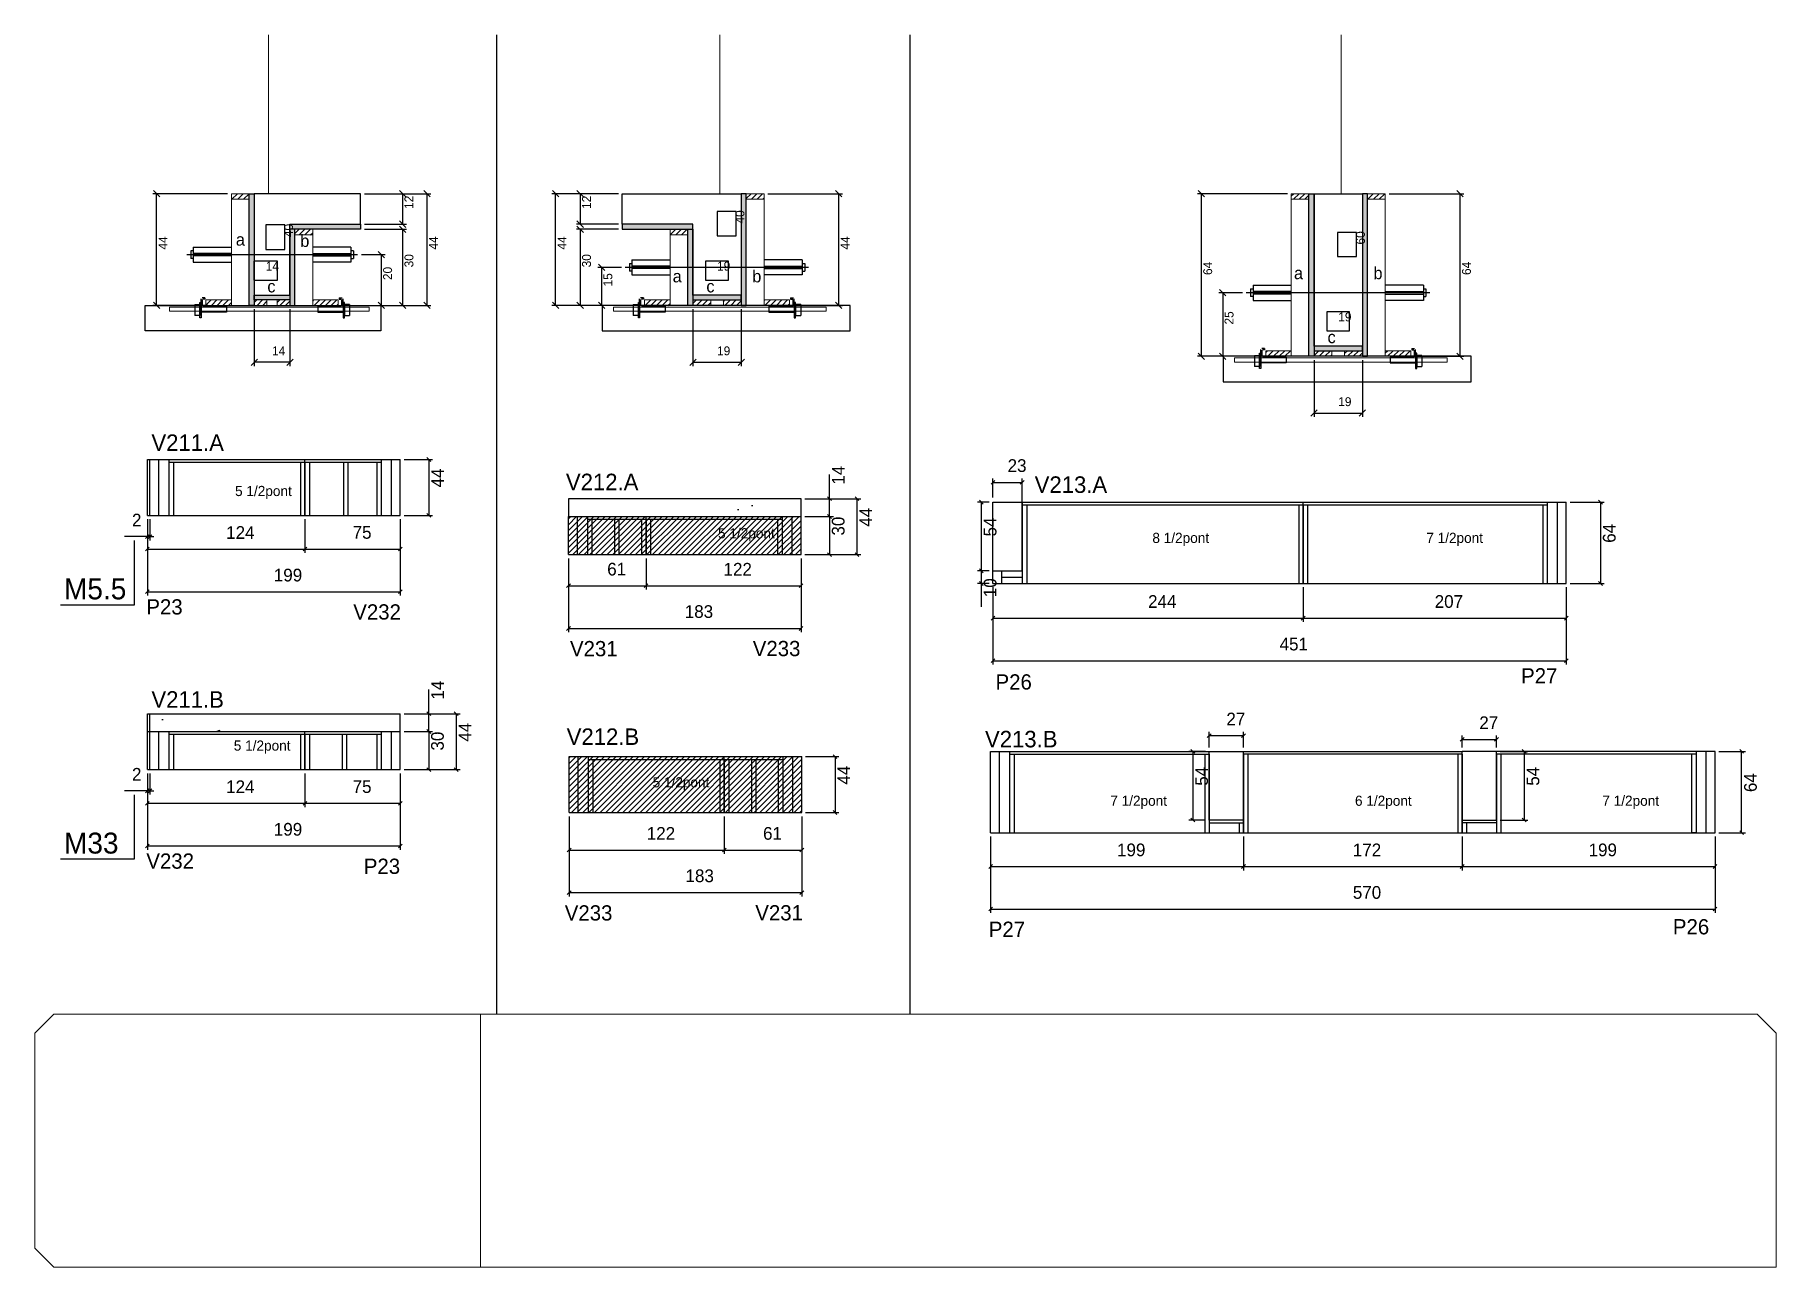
# Model space of a CAD drawing. Header units: metres. Extents: x 2797 to 4167, y 7154 to 8124.
import ezdxf

# ---------------------------------------------------------------- set-up
doc = ezdxf.new("R2010")
doc.units = ezdxf.units.M
for name, color, linetype in [('5', 7, 'Continuous'), ('barrote', 7, 'Continuous'), ('CONCRETO', 7, 'Continuous'), ('COTA', 7, 'Continuous'), ('Cota Seção (2x)', 7, 'Continuous'), ('detalhes', 7, 'Continuous'), ('Hachura', 7, 'Continuous'), ('Madeira', 7, 'Continuous'), ('NOMENCLATURA', 7, 'Continuous'), ('Painéis', 7, 'Continuous'), ('presilha', 7, 'Continuous'), ('REAPROVEITAMENTO', 7, 'Continuous'), ('SARR_2.2x7', 7, 'Continuous'), ('SARR_3.5x7', 7, 'Continuous'), ('SARR_EDITAR', 7, 'Continuous'), ('SARRAFO DE PRESSAO', 7, 'Continuous'), ('SCO-___-LAJ', 7, 'Continuous'), ('TENSOR', 7, 'Continuous'), ('texto', 7, 'Continuous'), ('Texto Seção', 7, 'Continuous')]:
    doc.layers.add(name, color=color, linetype=linetype)

msp = doc.modelspace()

# ---------------------------------------------------------------- hatches: boundary and pattern name
at = {"layer": 'COTA'}
h = msp.add_hatch(dxfattribs=at)
h.set_pattern_fill('AR-CONC')
h.paths.add_polyline_path([(3399.5, 7758.5), (3216.5, 7758.5), (3216.5, 7744.5), (3399.5, 7744.5), (3399.5, 7758.5)])
h = msp.add_hatch(dxfattribs=at)
h.set_pattern_fill('AR-CONC')
h.paths.add_polyline_path([(3573.5, 7701.8), (3573.5, 7755.8), (3550.5, 7755.8), (3550.5, 7701.8), (3573.5, 7701.8), (3573.5, 7701.8)])
h = msp.add_hatch(dxfattribs=at)
h.set_pattern_fill('AR-CONC')
h.paths.add_polyline_path([(3084.2, 7575.3), (3084.2, 7589.3), (2885.2, 7589.3), (2885.2, 7575.3), (3084.2, 7575.3)])
at = {"layer": 'Hachura'}
h = msp.add_hatch(dxfattribs=at)
h.set_pattern_fill('ANSI31')
h.paths.add_polyline_path([(2965.3, 7994.2), (2965.3, 7998.6), (2951.3, 7998.6), (2951.3, 7994.2), (2965.3, 7994.2)])
h = msp.add_hatch(color=7, dxfattribs=at)
h.dxf.hatch_style = 1
h.paths.add_polyline_path([(2965.3, 7998.6), (2969.3, 7998.6), (2969.3, 7910.6), (2965.3, 7910.6), (2965.3, 7998.6)])
h = msp.add_hatch(color=7, dxfattribs=at)
h.dxf.hatch_style = 1
h.paths.add_polyline_path([(3356.4, 7998.6), (3352.4, 7998.6), (3352.4, 7910.6), (3356.4, 7910.6), (3356.4, 7998.6)])
h = msp.add_hatch(dxfattribs=at)
h.set_pattern_fill('ANSI31')
h.paths.add_polyline_path([(3356.4, 7994.2), (3356.4, 7998.6), (3370.4, 7998.6), (3370.4, 7994.2), (3356.4, 7994.2)])
h = msp.add_hatch(dxfattribs=at)
h.set_pattern_fill('ANSI31')
h.paths.add_polyline_path([(3799.1, 7994.2), (3799.1, 7998.6), (3785.1, 7998.6), (3785.1, 7994.2), (3799.1, 7994.2)])
h = msp.add_hatch(color=7, dxfattribs=at)
h.dxf.hatch_style = 1
h.paths.add_polyline_path([(3799.1, 7998.6), (3803.1, 7998.6), (3803.1, 7870.6), (3799.1, 7870.6), (3799.1, 7998.6)])
h = msp.add_hatch(color=7, dxfattribs=at)
h.dxf.hatch_style = 1
h.paths.add_polyline_path([(3845.1, 7998.6), (3841.1, 7998.6), (3841.1, 7870.6), (3845.1, 7870.6), (3845.1, 7998.6)])
h = msp.add_hatch(dxfattribs=at)
h.set_pattern_fill('ANSI31')
h.paths.add_polyline_path([(3845.1, 7994.2), (3845.1, 7998.6), (3859.1, 7998.6), (3859.1, 7994.2), (3845.1, 7994.2)])
h = msp.add_hatch(color=7, dxfattribs=at)
h.dxf.hatch_style = 1
h.paths.add_polyline_path([(3001.3, 7974.6), (2997.3, 7974.6), (2997.3, 7910.6), (3001.3, 7910.6), (3001.3, 7974.6)])
h = msp.add_hatch(color=7, dxfattribs=at)
h.dxf.hatch_style = 1
h.paths.add_polyline_path([(2997.3, 7970.6), (2997.3, 7974.6), (3052.9, 7974.6), (3052.9, 7970.6), (2997.3, 7970.6)])
h = msp.add_hatch(color=7, dxfattribs=at)
h.dxf.hatch_style = 1
h.paths.add_polyline_path([(3314.4, 7970.6), (3314.4, 7974.6), (3258.8, 7974.6), (3258.8, 7970.6), (3314.4, 7970.6)])
h = msp.add_hatch(dxfattribs=at)
h.set_pattern_fill('ANSI31')
h.paths.add_polyline_path([(3001.3, 7966.2), (3001.3, 7970.6), (3015.3, 7970.6), (3015.3, 7966.2), (3001.3, 7966.2)])
h = msp.add_hatch(dxfattribs=at)
h.set_pattern_fill('ANSI31')
h.paths.add_polyline_path([(3310.4, 7966.2), (3310.4, 7970.6), (3296.4, 7970.6), (3296.4, 7966.2), (3310.4, 7966.2)])
h = msp.add_hatch(color=7, dxfattribs=at)
h.dxf.hatch_style = 1
h.paths.add_polyline_path([(3310.4, 7970.6), (3314.4, 7970.6), (3314.4, 7910.6), (3310.4, 7910.6), (3310.4, 7970.6)])
h = msp.add_hatch(color=7, dxfattribs=at)
h.dxf.hatch_style = 1
h.paths.add_polyline_path([(2969.3, 7915), (2969.3, 7918.6), (2997.3, 7918.6), (2997.3, 7915), (2969.3, 7915)])
h = msp.add_hatch(color=7, dxfattribs=at)
h.dxf.hatch_style = 1
h.paths.add_polyline_path([(3352.4, 7915), (3352.4, 7918.6), (3314.4, 7918.6), (3314.4, 7915), (3352.4, 7915)])
h = msp.add_hatch(dxfattribs=at)
h.set_pattern_fill('ANSI31')
h.paths.add_polyline_path([(2931.3, 7910.6), (2931.3, 7915), (2951.3, 7915), (2951.3, 7910.6), (2931.3, 7910.6)])
h = msp.add_hatch(dxfattribs=at)
h.set_pattern_fill('ANSI31')
h.paths.add_polyline_path([(2969.3, 7910.6), (2969.3, 7915), (2979.3, 7915), (2979.3, 7910.6), (2969.3, 7910.6)])
h = msp.add_hatch(dxfattribs=at)
h.set_pattern_fill('ANSI31')
h.paths.add_polyline_path([(2997.3, 7910.6), (2997.3, 7915), (2987.3, 7915), (2987.3, 7910.6), (2997.3, 7910.6)])
h = msp.add_hatch(dxfattribs=at)
h.set_pattern_fill('ANSI31')
h.paths.add_polyline_path([(3035.3, 7910.6), (3035.3, 7915), (3015.3, 7915), (3015.3, 7910.6), (3035.3, 7910.6)])
h = msp.add_hatch(dxfattribs=at)
h.set_pattern_fill('ANSI31')
h.paths.add_polyline_path([(3276.4, 7910.6), (3276.4, 7915), (3296.4, 7915), (3296.4, 7910.6), (3276.4, 7910.6)])
h = msp.add_hatch(dxfattribs=at)
h.set_pattern_fill('ANSI31')
h.paths.add_polyline_path([(3314.4, 7910.6), (3314.4, 7915), (3328.4, 7915), (3328.4, 7910.6), (3314.4, 7910.6)])
h = msp.add_hatch(dxfattribs=at)
h.set_pattern_fill('ANSI31')
h.paths.add_polyline_path([(3352.4, 7910.6), (3352.4, 7915), (3338.4, 7915), (3338.4, 7910.6), (3352.4, 7910.6)])
h = msp.add_hatch(dxfattribs=at)
h.set_pattern_fill('ANSI31')
h.paths.add_polyline_path([(3390.4, 7910.6), (3390.4, 7915), (3370.4, 7915), (3370.4, 7910.6), (3390.4, 7910.6)])
h = msp.add_hatch(color=7, dxfattribs=at)
h.dxf.hatch_style = 1
h.paths.add_polyline_path([(3841.1, 7875), (3841.1, 7878.6), (3803.1, 7878.6), (3803.1, 7875), (3841.1, 7875)])
h = msp.add_hatch(dxfattribs=at)
h.set_pattern_fill('ANSI31')
h.paths.add_polyline_path([(3765.1, 7870.6), (3765.1, 7875), (3785.1, 7875), (3785.1, 7870.6), (3765.1, 7870.6)])
h = msp.add_hatch(dxfattribs=at)
h.set_pattern_fill('ANSI31')
h.paths.add_polyline_path([(3803.1, 7870.6), (3803.1, 7875), (3817.1, 7875), (3817.1, 7870.6), (3803.1, 7870.6)])
h = msp.add_hatch(dxfattribs=at)
h.set_pattern_fill('ANSI31')
h.paths.add_polyline_path([(3841.1, 7870.6), (3841.1, 7875), (3827.1, 7875), (3827.1, 7870.6), (3841.1, 7870.6)])
h = msp.add_hatch(dxfattribs=at)
h.set_pattern_fill('ANSI31')
h.paths.add_polyline_path([(3879.1, 7870.6), (3879.1, 7875), (3859.1, 7875), (3859.1, 7870.6), (3879.1, 7870.6)])
at = {"layer": 'REAPROVEITAMENTO'}
h = msp.add_hatch(dxfattribs=at)
h.set_pattern_fill('ANSI31')
h.paths.add_polyline_path([(3216.5, 7714.5), (3399.5, 7714.5), (3399.5, 7744.5), (3216.5, 7744.5), (3216.5, 7714.5)])
h = msp.add_hatch(dxfattribs=at)
h.set_pattern_fill('ANSI31')
h.paths.add_polyline_path([(3217.1, 7555.5), (3217.1, 7511.5), (3400.1, 7511.5), (3400.1, 7555.5), (3217.1, 7555.5)])

# ---------------------------------------------------------------- linework, layer by layer
at = {"color": 7, "lineweight": 25}
for p, q in [((2919.3, 7953.6), (2919.3, 7947.6)), ((2921.3, 7953.6), (2919.3, 7953.6)), ((2921.3, 7947.6), (2919.3, 7947.6)), ((2921.3, 7956.6), (2921.3, 7944.6)), ((2921.3, 7956.6), (2951.3, 7956.6)), ((2951.3, 7951.6), (2921.3, 7951.6)), ((2951.3, 7949.6), (2921.3, 7949.6)), ((3045.3, 7956.6), (3015.3, 7956.6)), ((3015.3, 7951.6), (3045.3, 7951.6)), ((3015.3, 7949.6), (3045.3, 7949.6)), ((3045.3, 7956.6), (3045.3, 7944.6)), ((3047.3, 7953.6), (3045.3, 7953.6)), ((3045.3, 7947.6), (3047.3, 7947.6)), ((3047.3, 7953.6), (3047.3, 7947.6)), ((3266.4, 7946.6), (3266.4, 7934.6)), ((3266.4, 7946.6), (3296.4, 7946.6)), ((3400.4, 7946.6), (3370.4, 7946.6)), ((3400.4, 7946.6), (3400.4, 7934.6)), ((2921.3, 7944.6), (2951.3, 7944.6)), ((3045.3, 7944.6), (3015.3, 7944.6)), ((3264.4, 7943.6), (3264.4, 7937.6)), ((3264.4, 7943.6), (3266.4, 7943.6)), ((3266.4, 7937.6), (3264.4, 7937.6)), ((3296.4, 7941.6), (3266.4, 7941.6)), ((3296.4, 7939.6), (3266.4, 7939.6)), ((3266.4, 7934.6), (3296.4, 7934.6)), ((3370.4, 7941.6), (3400.4, 7941.6)), ((3370.4, 7939.6), (3400.4, 7939.6)), ((3400.4, 7934.6), (3370.4, 7934.6)), ((3400.4, 7943.6), (3402.4, 7943.6)), ((3400.4, 7937.6), (3402.4, 7937.6)), ((3402.4, 7943.6), (3402.4, 7937.6)), ((3753.1, 7923.6), (3753.1, 7917.6)), ((3753.1, 7923.6), (3755.1, 7923.6)), ((3755.1, 7926.6), (3755.1, 7914.6)), ((3755.1, 7926.6), (3785.1, 7926.6)), ((3785.1, 7921.6), (3755.1, 7921.6)), ((3785.1, 7919.6), (3755.1, 7919.6)), ((3889.1, 7926.6), (3859.1, 7926.6)), ((3859.1, 7921.6), (3889.1, 7921.6)), ((3859.1, 7919.6), (3889.1, 7919.6)), ((3889.1, 7926.6), (3889.1, 7914.6)), ((3889.1, 7923.6), (3891.1, 7923.6)), ((3891.1, 7923.6), (3891.1, 7917.6)), ((3755.1, 7917.6), (3753.1, 7917.6)), ((3755.1, 7914.6), (3785.1, 7914.6)), ((3889.1, 7914.6), (3859.1, 7914.6)), ((3889.1, 7917.6), (3891.1, 7917.6))]:
    msp.add_line(p, q, dxfattribs=at)
at = {"layer": 'barrote', "color": 251, "lineweight": 25}
for points in [[(3068.8, 7890.6), (2883.6, 7890.6), (2883.6, 7910.6), (3068.8, 7910.6)], [(3242.9, 7890.6), (3438.1, 7890.6), (3438.1, 7910.6), (3242.9, 7910.6)], [(3731.6, 7850.6), (3926.8, 7850.6), (3926.8, 7870.6), (3731.6, 7870.6)]]:
    msp.add_lwpolyline(points, close=True, dxfattribs=at)
at = {"layer": 'CONCRETO', "color": 251, "lineweight": 25}
for points in [[(3052.9, 7974.6), (3052.9, 7998.6), (2969.3, 7998.6), (2969.3, 7970.6), (2969.3, 7970.6), (2969.3, 7918.6), (2997.3, 7918.6), (2997.3, 7974.6)], [(3258.8, 7974.6), (3258.8, 7998.6), (3352.4, 7998.6), (3352.4, 7970.6), (3352.4, 7970.6), (3352.4, 7918.6), (3314.4, 7918.6), (3314.4, 7974.6)], [(3803.1, 7998.6), (3803.1, 7998.6), (3841.1, 7998.6), (3841.1, 7970.6), (3841.1, 7970.6), (3841.1, 7878.6), (3803.1, 7878.6), (3803.1, 7998.6)]]:
    msp.add_lwpolyline(points, close=True, dxfattribs=at)
at = {"layer": 'COTA', "color": 241, "lineweight": 25}
for p, q in [((3159.8, 8123.6), (3159.8, 7352.9)), ((3485.2, 8123.6), (3485.2, 7352.9)), ((3399.5, 7758.5), (3216.5, 7758.5)), ((3216.5, 7758.5), (3216.5, 7744.5)), ((3399.5, 7744.5), (3399.5, 7758.5)), ((3550.5, 7755.8), (3573.5, 7755.8)), ((3550.5, 7701.8), (3550.5, 7755.8)), ((2885.2, 7589.3), (3084.2, 7589.3)), ((2885.2, 7575.3), (2885.2, 7589.3)), ((3084.2, 7575.3), (3084.2, 7589.3)), ((3720.6, 7559.6), (3747.6, 7559.6)), ((3946.6, 7559.6), (3919.6, 7559.6))]:
    msp.add_line(p, q, dxfattribs=at)
at = {"layer": 'COTA', "color": 4, "lineweight": 25}
for p, q in [((2948.3, 7998.6), (2889.5, 7998.6)), ((2892.5, 7910.6), (2892.5, 7998.6)), ((3055.9, 7998.6), (3108.3, 7998.6)), ((3055.9, 7998.6), (3089, 7998.6)), ((3086, 7998.6), (3086, 7974.6)), ((3105.3, 7910.6), (3105.3, 7998.6)), ((3255.8, 7998.6), (3203.4, 7998.6)), ((3206.4, 7910.6), (3206.4, 7998.6)), ((3255.8, 7998.6), (3222.7, 7998.6)), ((3225.7, 7998.6), (3225.7, 7974.6)), ((3373.4, 7998.6), (3432.2, 7998.6)), ((3429.2, 7910.6), (3429.2, 7998.6)), ((3782.1, 7998.6), (3711.4, 7998.6)), ((3714.4, 7998.6), (3714.4, 7870.6)), ((3862.1, 7998.6), (3921, 7998.6)), ((3918, 7870.6), (3918, 7998.6)), ((3055.9, 7974.6), (3089, 7974.6)), ((3255.8, 7974.6), (3222.7, 7974.6)), ((3055.9, 7970.6), (3089, 7970.6)), ((3086, 7970.6), (3086, 7910.6)), ((3255.8, 7970.6), (3222.7, 7970.6)), ((3225.7, 7970.6), (3225.7, 7910.6)), ((3053.6, 7950.6), (3072.2, 7950.6)), ((3069.2, 7950.6), (3069.2, 7910.6)), ((3258.1, 7940.6), (3239.5, 7940.6)), ((3242.5, 7940.6), (3242.5, 7910.6)), ((3746.8, 7920.6), (3728.2, 7920.6)), ((3731.2, 7920.6), (3731.2, 7870.6)), ((2932.7, 7910.6), (2889.5, 7910.6)), ((2969.3, 7907.6), (2969.3, 7862.9)), ((2997.3, 7907.6), (2997.3, 7862.9)), ((3033.9, 7910.6), (3108.3, 7910.6)), ((3033.9, 7910.6), (3089, 7910.6)), ((3053.6, 7910.6), (3072.2, 7910.6)), ((3277.8, 7910.6), (3203.4, 7910.6)), ((3277.8, 7910.6), (3222.7, 7910.6)), ((3258.1, 7910.6), (3239.5, 7910.6)), ((3314.4, 7907.6), (3314.4, 7862.9)), ((3352.4, 7907.6), (3352.4, 7862.9)), ((3389, 7910.6), (3432.2, 7910.6)), ((2997.3, 7865.9), (2969.3, 7865.9)), ((3314.4, 7865.9), (3352.4, 7865.9)), ((3766.5, 7870.6), (3711.4, 7870.6)), ((3746.8, 7870.6), (3728.2, 7870.6)), ((3803.1, 7867.6), (3803.1, 7822.9)), ((3841.1, 7867.6), (3841.1, 7822.9)), ((3877.7, 7870.6), (3921, 7870.6)), ((3803.1, 7825.9), (3841.1, 7825.9)), ((3087.2, 7789.4), (3109.6, 7789.4)), ((3106.6, 7789.4), (3106.6, 7745.4)), ((3421.9, 7758.5), (3421.9, 7777.6)), ((3550.5, 7759.4), (3550.5, 7774.4)), ((3550.5, 7771.4), (3573.5, 7771.4)), ((3573.5, 7704.8), (3573.5, 7774.4)), ((3402.5, 7758.5), (3446.5, 7758.5)), ((3402.5, 7758.5), (3424.9, 7758.5)), ((3421.9, 7744.5), (3421.9, 7758.5)), ((3443.5, 7758.5), (3443.5, 7714.5)), ((3547.5, 7755.8), (3538.3, 7755.8)), ((3541.3, 7755.8), (3541.3, 7701.8)), ((4004.5, 7755.8), (4031.4, 7755.8)), ((4028.4, 7755.8), (4028.4, 7691.8)), ((2885.2, 7742.4), (2885.2, 7715.9)), ((2885.2, 7742.4), (2885.2, 7682.3)), ((2885.2, 7742.4), (2885.2, 7725.7)), ((2887.2, 7742.4), (2887.2, 7725.7)), ((3009.2, 7742.4), (3009.2, 7715.9)), ((3009.2, 7742.4), (3009.2, 7715.9)), ((3084.2, 7742.4), (3084.2, 7715.9)), ((3084.2, 7742.4), (3084.2, 7682.3)), ((3087.2, 7745.4), (3109.6, 7745.4)), ((3402.5, 7744.5), (3424.9, 7744.5)), ((3402.5, 7744.5), (3424.9, 7744.5)), ((3421.9, 7744.5), (3421.9, 7714.5)), ((2885.2, 7728.7), (2867.1, 7728.7)), ((2887.2, 7728.7), (2885.2, 7728.7)), ((2887.2, 7728.7), (2890.2, 7728.7)), ((2885.2, 7718.9), (3009.2, 7718.9)), ((3009.2, 7718.9), (3084.2, 7718.9)), ((3402.5, 7714.5), (3446.5, 7714.5)), ((3402.5, 7714.5), (3424.9, 7714.5)), ((3216.5, 7711.5), (3216.5, 7687)), ((3216.5, 7711.5), (3216.5, 7653.4)), ((3277.5, 7711.5), (3277.5, 7687)), ((3277.5, 7711.5), (3277.5, 7687)), ((3399.5, 7711.5), (3399.5, 7687)), ((3399.5, 7711.5), (3399.5, 7653.4)), ((3547.5, 7701.8), (3538.3, 7701.8)), ((3216.5, 7690), (3277.5, 7690)), ((3277.5, 7690), (3399.5, 7690)), ((3550.5, 7688.8), (3550.5, 7661.5)), ((3550.5, 7688.8), (3550.5, 7628)), ((3794.5, 7688.8), (3794.5, 7661.5)), ((3794.5, 7688.8), (3794.5, 7661.5)), ((4001.5, 7688.8), (4001.5, 7661.5)), ((4001.5, 7688.8), (4001.5, 7628)), ((4004.5, 7691.8), (4031.4, 7691.8)), ((2885.2, 7685.3), (3084.2, 7685.3)), ((3550.5, 7664.5), (3794.5, 7664.5)), ((3794.5, 7664.5), (4001.5, 7664.5)), ((3216.5, 7656.4), (3399.5, 7656.4)), ((3550.5, 7631), (4001.5, 7631)), ((3106.6, 7589.3), (3106.6, 7608.4)), ((3087.2, 7589.3), (3109.6, 7589.3)), ((3087.2, 7589.3), (3131.2, 7589.3)), ((3106.6, 7575.3), (3106.6, 7589.3)), ((3128.2, 7589.3), (3128.2, 7545.3)), ((3087.2, 7575.3), (3109.6, 7575.3)), ((3087.2, 7575.3), (3109.6, 7575.3)), ((3106.6, 7575.3), (3106.6, 7545.3)), ((3403.1, 7555.5), (3429.2, 7555.5)), ((3426.2, 7555.5), (3426.2, 7511.5)), ((2885.2, 7542.3), (2885.2, 7515.8)), ((2885.2, 7542.3), (2885.2, 7482.2)), ((2885.2, 7542.3), (2885.2, 7525.6)), ((2887.2, 7542.3), (2887.2, 7525.6)), ((3009.2, 7542.3), (3009.2, 7515.8)), ((3009.2, 7542.3), (3009.2, 7515.8)), ((3084.2, 7542.3), (3084.2, 7515.8)), ((3084.2, 7542.3), (3084.2, 7482.2)), ((3087.2, 7545.3), (3109.6, 7545.3)), ((3087.2, 7545.3), (3131.2, 7545.3)), ((2885.2, 7528.6), (2867.1, 7528.6)), ((2887.2, 7528.6), (2885.2, 7528.6)), ((2887.2, 7528.6), (2890.2, 7528.6)), ((2885.2, 7518.8), (3009.2, 7518.8)), ((3009.2, 7518.8), (3084.2, 7518.8)), ((3217.1, 7508.5), (3217.1, 7479)), ((3217.1, 7508.5), (3217.1, 7445.5)), ((3339.1, 7508.5), (3339.1, 7479)), ((3339.1, 7508.5), (3339.1, 7479)), ((3400.1, 7508.5), (3400.1, 7479)), ((3400.1, 7508.5), (3400.1, 7445.5)), ((3403.1, 7511.5), (3429.2, 7511.5)), ((2885.2, 7485.2), (3084.2, 7485.2)), ((3217.1, 7482), (3339.1, 7482)), ((3339.1, 7482), (3400.1, 7482)), ((3548.6, 7492.6), (3548.6, 7466)), ((3548.6, 7492.6), (3548.6, 7432.5)), ((3747.6, 7492.6), (3747.6, 7466)), ((3919.6, 7492.6), (3919.6, 7466)), ((4118.6, 7492.6), (4118.6, 7466)), ((4118.6, 7492.6), (4118.6, 7432.5)), ((3548.6, 7469), (3747.6, 7469)), ((3919.6, 7469), (4118.6, 7469)), ((3217.1, 7448.5), (3400.1, 7448.5)), ((3548.6, 7435.5), (4118.6, 7435.5))]:
    msp.add_line(p, q, dxfattribs=at)
at = {"layer": 'COTA', "color": 0, "lineweight": 25}
for p, q in [((3108.1, 7787.9), (3105.1, 7790.9)), ((3552, 7772.9), (3549, 7769.9)), ((3572, 7769.9), (3575, 7772.9)), ((3423.4, 7757), (3420.4, 7760)), ((3445, 7757), (3442, 7760)), ((3542.8, 7754.3), (3539.8, 7757.3)), ((4029.9, 7754.3), (4026.9, 7757.3)), ((3105.1, 7746.9), (3108.1, 7743.9)), ((3423.4, 7743), (3420.4, 7746)), ((3420.4, 7746), (3423.4, 7743)), ((2883.7, 7727.2), (2886.7, 7730.2)), ((2888.7, 7730.2), (2885.7, 7727.2)), ((2886.7, 7720.4), (2883.7, 7717.4)), ((3007.7, 7717.4), (3010.7, 7720.4)), ((3010.7, 7720.4), (3007.7, 7717.4)), ((3082.7, 7717.4), (3085.7, 7720.4)), ((3420.4, 7716), (3423.4, 7713)), ((3442, 7716), (3445, 7713)), ((3539.8, 7703.3), (3542.8, 7700.3)), ((2886.7, 7686.8), (2883.7, 7683.8)), ((3082.7, 7683.8), (3085.7, 7686.8)), ((3218, 7691.5), (3215, 7688.5)), ((3276, 7688.5), (3279, 7691.5)), ((3279, 7691.5), (3276, 7688.5)), ((3398, 7688.5), (3401, 7691.5)), ((4026.9, 7693.3), (4029.9, 7690.3)), ((3552, 7666), (3549, 7663)), ((3793, 7663), (3796, 7666)), ((3796, 7666), (3793, 7663)), ((4000, 7663), (4003, 7666)), ((3218, 7657.9), (3215, 7654.9)), ((3398, 7654.9), (3401, 7657.9)), ((3552, 7632.5), (3549, 7629.5)), ((4000, 7629.5), (4003, 7632.5)), ((3108.1, 7587.8), (3105.1, 7590.8)), ((3129.7, 7587.8), (3126.7, 7590.8)), ((3108.1, 7573.8), (3105.1, 7576.8)), ((3105.1, 7576.8), (3108.1, 7573.8)), ((3427.7, 7554), (3424.7, 7557)), ((3105.1, 7546.8), (3108.1, 7543.8)), ((3126.7, 7546.8), (3129.7, 7543.8)), ((2883.7, 7527.1), (2886.7, 7530.1)), ((2888.7, 7530.1), (2885.7, 7527.1)), ((2886.7, 7520.3), (2883.7, 7517.3)), ((3007.7, 7517.3), (3010.7, 7520.3)), ((3010.7, 7520.3), (3007.7, 7517.3)), ((3082.7, 7517.3), (3085.7, 7520.3)), ((3424.7, 7513), (3427.7, 7510)), ((2886.7, 7486.7), (2883.7, 7483.7)), ((3082.7, 7483.7), (3085.7, 7486.7)), ((3218.6, 7483.5), (3215.6, 7480.5)), ((3337.6, 7480.5), (3340.6, 7483.5)), ((3340.6, 7483.5), (3337.6, 7480.5)), ((3398.6, 7480.5), (3401.6, 7483.5)), ((3550.1, 7470.5), (3547.1, 7467.5)), ((3746.1, 7467.5), (3749.1, 7470.5)), ((3921.1, 7470.5), (3918.1, 7467.5)), ((4117.1, 7467.5), (4120.1, 7470.5)), ((3218.6, 7450), (3215.6, 7447)), ((3398.6, 7447), (3401.6, 7450)), ((3550.1, 7437), (3547.1, 7434)), ((4117.1, 7434), (4120.1, 7437))]:
    msp.add_line(p, q, dxfattribs=at)
for points in [[(2895, 7996.1), (2890, 8001.1)], [(3088.5, 7996.1), (3083.5, 8001.1)], [(3107.8, 7996.1), (3102.8, 8001.1)], [(3208.9, 7996.1), (3203.9, 8001.1)], [(3228.2, 7996.1), (3223.2, 8001.1)], [(3431.7, 7996.1), (3426.7, 8001.1)], [(3716.9, 7996.1), (3711.9, 8001.1)], [(3920.5, 7996.1), (3915.5, 8001.1)], [(3083.5, 7977.1), (3088.5, 7972.1)], [(3223.2, 7977.1), (3228.2, 7972.1)], [(3088.5, 7968.1), (3083.5, 7973.1)], [(3228.2, 7968.1), (3223.2, 7973.1)], [(3071.7, 7948.1), (3066.7, 7953.1)], [(3245, 7938.1), (3240, 7943.1)], [(3733.7, 7918.1), (3728.7, 7923.1)], [(2890, 7913.1), (2895, 7908.1)], [(3066.7, 7913.1), (3071.7, 7908.1)], [(3083.5, 7913.1), (3088.5, 7908.1)], [(3102.8, 7913.1), (3107.8, 7908.1)], [(3203.9, 7913.1), (3208.9, 7908.1)], [(3223.2, 7913.1), (3228.2, 7908.1)], [(3240, 7913.1), (3245, 7908.1)], [(3426.7, 7913.1), (3431.7, 7908.1)], [(2971.8, 7868.4), (2966.8, 7863.4)], [(2994.8, 7863.4), (2999.8, 7868.4)], [(3316.9, 7868.4), (3311.9, 7863.4)], [(3349.9, 7863.4), (3354.9, 7868.4)], [(3711.9, 7873.1), (3716.9, 7868.1)], [(3728.7, 7873.1), (3733.7, 7868.1)], [(3915.5, 7873.1), (3920.5, 7868.1)], [(3805.6, 7828.4), (3800.6, 7823.4)], [(3838.6, 7823.4), (3843.6, 7828.4)]]:
    msp.add_lwpolyline(points, dxfattribs=at)
at = {"layer": 'Cota Seção (2x)', "color": 180, "lineweight": 25}
for p, q in [((2993.3, 7974), (2978.3, 7974)), ((2978.3, 7974), (2978.3, 7954.7)), ((2993.3, 7954.7), (2993.3, 7974)), ((3348.4, 7984.7), (3333.4, 7984.7)), ((3333.4, 7984.7), (3333.4, 7965.4)), ((3348.4, 7965.4), (3348.4, 7984.7)), ((3333.4, 7965.4), (3348.4, 7965.4)), ((3836.6, 7968.1), (3821.6, 7968.1)), ((3821.6, 7968.1), (3821.6, 7949.1)), ((3836.6, 7949.1), (3836.6, 7968.1)), ((2978.3, 7954.7), (2993.3, 7954.7)), ((3821.6, 7949.1), (3836.6, 7949.1)), ((2987.7, 7945.6), (2969, 7945.6)), ((2969, 7945.6), (2969, 7930.6)), ((2987.7, 7930.6), (2987.7, 7945.6)), ((3342.4, 7945.6), (3324.4, 7945.6)), ((3324.4, 7945.6), (3324.4, 7930.6)), ((3342.4, 7930.6), (3342.4, 7945.6)), ((2969, 7930.6), (2987.7, 7930.6)), ((3324.4, 7930.6), (3342.4, 7930.6)), ((3831.1, 7905.6), (3813.1, 7905.6)), ((3813.1, 7905.6), (3813.1, 7890.6)), ((3831.1, 7890.6), (3831.1, 7905.6)), ((3813.1, 7890.6), (3831.1, 7890.6))]:
    msp.add_line(p, q, dxfattribs=at)
at = {"layer": 'Madeira', "color": 126, "lineweight": 18}
for points in [[(2965.3, 7994.2), (2965.3, 7998.6), (2951.3, 7998.6), (2951.3, 7994.2)], [(2965.3, 7998.6), (2951.3, 7998.6), (2951.3, 7910.6), (2965.3, 7910.6)], [(3356.4, 7994.2), (3356.4, 7998.6), (3370.4, 7998.6), (3370.4, 7994.2)], [(3356.4, 7998.6), (3370.4, 7998.6), (3370.4, 7910.6), (3356.4, 7910.6)], [(3799.1, 7994.2), (3799.1, 7998.6), (3785.1, 7998.6), (3785.1, 7994.2)], [(3799.1, 7998.6), (3785.1, 7998.6), (3785.1, 7870.6), (3799.1, 7870.6)], [(3845.1, 7994.2), (3845.1, 7998.6), (3859.1, 7998.6), (3859.1, 7994.2)], [(3845.1, 7998.6), (3859.1, 7998.6), (3859.1, 7870.6), (3845.1, 7870.6)], [(3001.3, 7966.2), (3001.3, 7970.6), (3015.3, 7970.6), (3015.3, 7966.2)], [(3001.3, 7970.6), (3015.3, 7970.6), (3015.3, 7910.6), (3001.3, 7910.6)], [(3310.4, 7966.2), (3310.4, 7970.6), (3296.4, 7970.6), (3296.4, 7966.2)], [(3310.4, 7970.6), (3296.4, 7970.6), (3296.4, 7910.6), (3310.4, 7910.6)], [(2931.3, 7910.6), (2931.3, 7915), (2951.3, 7915), (2951.3, 7910.6)], [(2969.3, 7910.6), (2969.3, 7915), (2979.3, 7915), (2979.3, 7910.6)], [(2997.3, 7910.6), (2997.3, 7915), (2987.3, 7915), (2987.3, 7910.6)], [(3035.3, 7910.6), (3035.3, 7915), (3015.3, 7915), (3015.3, 7910.6)], [(3276.4, 7910.6), (3276.4, 7915), (3296.4, 7915), (3296.4, 7910.6)], [(3314.4, 7910.6), (3314.4, 7915), (3328.4, 7915), (3328.4, 7910.6)], [(3352.4, 7910.6), (3352.4, 7915), (3338.4, 7915), (3338.4, 7910.6)], [(3390.4, 7910.6), (3390.4, 7915), (3370.4, 7915), (3370.4, 7910.6)], [(3765.1, 7870.6), (3765.1, 7875), (3785.1, 7875), (3785.1, 7870.6)], [(3803.1, 7870.6), (3803.1, 7875), (3817.1, 7875), (3817.1, 7870.6)], [(3841.1, 7870.6), (3841.1, 7875), (3827.1, 7875), (3827.1, 7870.6)], [(3879.1, 7870.6), (3879.1, 7875), (3859.1, 7875), (3859.1, 7870.6)]]:
    msp.add_lwpolyline(points, close=True, dxfattribs=at)
at = {"layer": 'NOMENCLATURA', "color": 7, "lineweight": 25}
for p, q in [((2875, 7675.1), (2875, 7725.5)), ((2816.8, 7675.1), (2875, 7675.1)), ((2875, 7475), (2875, 7525.4)), ((2816.8, 7475), (2875, 7475))]:
    msp.add_line(p, q, dxfattribs=at)
at = {"layer": 'Painéis', "color": 200, "lineweight": 25}
for p, q in [((2885.2, 7789.4), (3084.2, 7789.4)), ((2885.2, 7745.4), (2885.2, 7789.4)), ((2887.2, 7745.4), (2887.2, 7789.4)), ((3009.2, 7745.4), (3009.2, 7789.4)), ((3084.2, 7745.4), (3084.2, 7789.4)), ((3573.5, 7755.8), (4001.5, 7755.8)), ((3573.5, 7701.8), (3573.5, 7755.8)), ((3794.5, 7691.8), (3794.5, 7755.8)), ((4001.5, 7691.8), (4001.5, 7755.8)), ((2885.2, 7745.4), (3084.2, 7745.4)), ((3216.5, 7744.5), (3399.5, 7744.5)), ((3216.5, 7714.5), (3216.5, 7744.5)), ((3277.5, 7714.5), (3277.5, 7744.5)), ((3399.5, 7714.5), (3399.5, 7744.5)), ((3216.5, 7714.5), (3399.5, 7714.5)), ((3550.5, 7691.8), (3550.5, 7701.8)), ((3550.5, 7701.8), (3573.5, 7701.8)), ((3550.5, 7691.8), (4001.5, 7691.8)), ((2887.2, 7545.3), (2887.2, 7589.3)), ((2885.2, 7575.3), (3084.2, 7575.3)), ((2885.2, 7545.3), (2885.2, 7575.3)), ((3009.2, 7545.3), (3009.2, 7575.3)), ((3084.2, 7545.3), (3084.2, 7575.3)), ((3217.1, 7555.5), (3400.1, 7555.5)), ((3217.1, 7511.5), (3217.1, 7555.5)), ((3339.1, 7511.5), (3339.1, 7555.5)), ((3400.1, 7511.5), (3400.1, 7555.5)), ((3548.6, 7559.6), (3720.6, 7559.6)), ((3548.6, 7495.6), (3548.6, 7559.6)), ((3720.6, 7505.6), (3720.6, 7559.6)), ((3747.6, 7495.6), (3747.6, 7559.6)), ((3747.6, 7559.6), (3919.6, 7559.6)), ((3919.6, 7495.6), (3919.6, 7559.6)), ((4118.6, 7559.6), (3946.6, 7559.6)), ((3946.6, 7505.6), (3946.6, 7559.6)), ((4118.6, 7495.6), (4118.6, 7559.6)), ((2885.2, 7545.3), (3084.2, 7545.3)), ((3217.1, 7511.5), (3400.1, 7511.5)), ((3548.6, 7495.6), (4118.6, 7495.6)), ((3747.6, 7505.6), (3720.6, 7505.6)), ((3919.6, 7505.6), (3946.6, 7505.6))]:
    msp.add_line(p, q, dxfattribs=at)
at = {"layer": 'Painéis', "color": 4, "lineweight": 25}
for p, q in [((3547.5, 7701.8), (3538.3, 7701.8)), ((3541.3, 7701.8), (3541.3, 7691.8)), ((3547.5, 7691.8), (3538.3, 7691.8)), ((3541.3, 7691.8), (3541.3, 7673.3)), ((3720.6, 7562.6), (3720.6, 7575)), ((3747.6, 7572), (3720.6, 7572)), ((3747.6, 7562.6), (3747.6, 7575)), ((3919.6, 7562.6), (3919.6, 7572.1)), ((3919.6, 7569.1), (3946.6, 7569.1)), ((3946.6, 7562.6), (3946.6, 7572.1)), ((3717.6, 7559.6), (3704.7, 7559.6)), ((3707.7, 7559.6), (3707.7, 7505.6)), ((3949.6, 7559.6), (3971.4, 7559.6)), ((3968.4, 7559.6), (3968.4, 7505.6)), ((4121.6, 7559.6), (4142.5, 7559.6)), ((4139.5, 7495.6), (4139.5, 7559.6)), ((3717.6, 7505.6), (3704.7, 7505.6)), ((3949.6, 7505.6), (3971.4, 7505.6)), ((4121.6, 7495.6), (4142.5, 7495.6)), ((3747.6, 7492.6), (3747.6, 7466)), ((3919.6, 7492.6), (3919.6, 7466)), ((3747.6, 7469), (3919.6, 7469))]:
    msp.add_line(p, q, dxfattribs=at)
at = {"layer": 'Painéis', "color": 0, "lineweight": 25}
for p, q in [((3542.8, 7700.3), (3539.8, 7703.3)), ((3539.8, 7693.3), (3542.8, 7690.3)), ((3722.1, 7573.5), (3719.1, 7570.5)), ((3746.1, 7570.5), (3749.1, 7573.5)), ((3921.1, 7570.6), (3918.1, 7567.6)), ((3945.1, 7567.6), (3948.1, 7570.6)), ((3709.2, 7558.1), (3706.2, 7561.1)), ((3969.9, 7558.1), (3966.9, 7561.1)), ((4141, 7558.1), (4138, 7561.1)), ((3706.2, 7507.1), (3709.2, 7504.1)), ((3966.9, 7507.1), (3969.9, 7504.1)), ((4138, 7497.1), (4141, 7494.1)), ((3749.1, 7470.5), (3746.1, 7467.5)), ((3918.1, 7467.5), (3921.1, 7470.5))]:
    msp.add_line(p, q, dxfattribs=at)
at = {"layer": 'Painéis', "color": 200, "lineweight": 25}
for points in [[(2965.3, 7998.6), (2969.3, 7998.6), (2969.3, 7910.6), (2965.3, 7910.6)], [(3356.4, 7998.6), (3352.4, 7998.6), (3352.4, 7910.6), (3356.4, 7910.6)], [(3799.1, 7998.6), (3803.1, 7998.6), (3803.1, 7870.6), (3799.1, 7870.6)], [(3845.1, 7998.6), (3841.1, 7998.6), (3841.1, 7870.6), (3845.1, 7870.6)], [(2997.3, 7970.6), (2997.3, 7974.6), (3052.9, 7974.6), (3052.9, 7970.6)], [(3314.4, 7970.6), (3314.4, 7974.6), (3258.8, 7974.6), (3258.8, 7970.6)], [(3001.3, 7970.6), (2997.3, 7970.6), (2997.3, 7910.6), (3001.3, 7910.6)], [(3310.4, 7970.6), (3314.4, 7970.6), (3314.4, 7910.6), (3310.4, 7910.6)], [(2969.3, 7915), (2969.3, 7918.6), (2997.3, 7918.6), (2997.3, 7915)], [(3352.4, 7915), (3352.4, 7918.6), (3314.4, 7918.6), (3314.4, 7915)], [(3841.1, 7875), (3841.1, 7878.6), (3803.1, 7878.6), (3803.1, 7875)]]:
    msp.add_lwpolyline(points, close=True, dxfattribs=at)
at = {"layer": 'presilha', "color": 1, "lineweight": 25}
for p, q in [((2922.5, 7911.3), (2926.5, 7911.3)), ((2922.5, 7911.3), (2922.5, 7902.7)), ((2926.5, 7913), (2927.5, 7913)), ((2926.5, 7901), (2926.5, 7913)), ((2926.5, 7911.3), (2926.5, 7902.7)), ((2927.5, 7909.8), (2927.5, 7915.9)), ((2927.5, 7913), (2927.5, 7901)), ((2947.5, 7905.4), (2927.5, 7905.4)), ((2930.5, 7916.7), (2928.2, 7916.7)), ((2928.5, 7910.4), (2928.5, 7915.3)), ((2930.5, 7915.7), (2928.8, 7915.7)), ((2947.5, 7910), (2928.8, 7910)), ((2930.5, 7916.7), (2930.5, 7915.7)), ((2947.5, 7910), (2947.5, 7905.4)), ((3019.2, 7910), (3019.2, 7905.4)), ((3019.2, 7910), (3037.8, 7910)), ((3019.2, 7905.4), (3039.2, 7905.4)), ((3036.2, 7916.7), (3036.2, 7915.7)), ((3036.2, 7916.7), (3038.4, 7916.7)), ((3036.2, 7915.7), (3037.8, 7915.7)), ((3038.2, 7910.4), (3038.2, 7915.3)), ((3039.2, 7909.8), (3039.2, 7915.9)), ((3040.2, 7913), (3039.2, 7913)), ((3039.2, 7913), (3039.2, 7901)), ((3040.2, 7901), (3040.2, 7913)), ((3044.2, 7911.3), (3040.2, 7911.3)), ((3040.2, 7911.3), (3040.2, 7902.7)), ((3044.2, 7911.3), (3044.2, 7902.7)), ((3267.5, 7911.3), (3271.5, 7911.3)), ((3267.5, 7911.3), (3267.5, 7902.7)), ((3271.5, 7913), (3272.5, 7913)), ((3271.5, 7901), (3271.5, 7913)), ((3271.5, 7911.3), (3271.5, 7902.7)), ((3272.5, 7909.8), (3272.5, 7915.9)), ((3272.5, 7913), (3272.5, 7901)), ((3292.5, 7905.4), (3272.5, 7905.4)), ((3275.5, 7916.7), (3273.3, 7916.7)), ((3273.5, 7910.4), (3273.5, 7915.3)), ((3275.5, 7915.7), (3273.9, 7915.7)), ((3292.5, 7910), (3273.9, 7910)), ((3275.5, 7916.7), (3275.5, 7915.7)), ((3292.5, 7910), (3292.5, 7905.4)), ((3374.2, 7910), (3374.2, 7905.4)), ((3374.2, 7910), (3392.9, 7910)), ((3374.2, 7905.4), (3394.2, 7905.4)), ((3391.2, 7916.7), (3391.2, 7915.7)), ((3391.2, 7916.7), (3393.5, 7916.7)), ((3391.2, 7915.7), (3392.9, 7915.7)), ((3393.2, 7910.4), (3393.2, 7915.3)), ((3394.2, 7909.8), (3394.2, 7915.9)), ((3395.2, 7913), (3394.2, 7913)), ((3394.2, 7913), (3394.2, 7901)), ((3395.2, 7901), (3395.2, 7913)), ((3399.2, 7911.3), (3395.2, 7911.3)), ((3395.2, 7911.3), (3395.2, 7902.7)), ((3399.2, 7911.3), (3399.2, 7902.7)), ((2926.5, 7902.7), (2922.5, 7902.7)), ((2927.5, 7901), (2926.5, 7901)), ((3039.2, 7901), (3040.2, 7901)), ((3040.2, 7902.7), (3044.2, 7902.7)), ((3271.5, 7902.7), (3267.5, 7902.7)), ((3272.5, 7901), (3271.5, 7901)), ((3394.2, 7901), (3395.2, 7901)), ((3395.2, 7902.7), (3399.2, 7902.7)), ((3756.2, 7871.3), (3760.2, 7871.3)), ((3756.2, 7871.3), (3756.2, 7862.7)), ((3760.2, 7873), (3761.2, 7873)), ((3760.2, 7861), (3760.2, 7873)), ((3760.2, 7871.3), (3760.2, 7862.7)), ((3761.2, 7869.8), (3761.2, 7875.9)), ((3761.2, 7873), (3761.2, 7861)), ((3781.2, 7865.4), (3761.2, 7865.4)), ((3764.2, 7876.7), (3762, 7876.7)), ((3762.2, 7870.4), (3762.2, 7875.3)), ((3764.2, 7875.7), (3762.6, 7875.7)), ((3781.2, 7870), (3762.6, 7870)), ((3764.2, 7876.7), (3764.2, 7875.7)), ((3781.2, 7870), (3781.2, 7865.4)), ((3863, 7870), (3863, 7865.4)), ((3863, 7870), (3881.6, 7870)), ((3863, 7865.4), (3883, 7865.4)), ((3880, 7876.7), (3880, 7875.7)), ((3880, 7876.7), (3882.2, 7876.7)), ((3880, 7875.7), (3881.6, 7875.7)), ((3882, 7870.4), (3882, 7875.3)), ((3883, 7869.8), (3883, 7875.9)), ((3884, 7873), (3883, 7873)), ((3883, 7873), (3883, 7861)), ((3884, 7861), (3884, 7873)), ((3888, 7871.3), (3884, 7871.3)), ((3884, 7871.3), (3884, 7862.7)), ((3888, 7871.3), (3888, 7862.7)), ((3760.2, 7862.7), (3756.2, 7862.7)), ((3761.2, 7861), (3760.2, 7861)), ((3883, 7861), (3884, 7861)), ((3884, 7862.7), (3888, 7862.7))]:
    msp.add_line(p, q, dxfattribs=at)
at = {"layer": 'SARR_2.2x7', "color": 40, "lineweight": 25}
for p, q in [((2894.2, 7745.4), (2894.2, 7789.4)), ((2902.2, 7787.2), (3009.2, 7787.2)), ((3009.2, 7787.2), (3069.2, 7787.2)), ((3077.2, 7745.4), (3077.2, 7789.4)), ((3994.5, 7691.8), (3994.5, 7755.8)), ((3223.5, 7714.5), (3223.5, 7744.5)), ((3231.5, 7742.3), (3277.5, 7742.3)), ((3277.5, 7742.3), (3384.5, 7742.3)), ((3392.5, 7714.5), (3392.5, 7744.5)), ((3573.5, 7753.6), (3794.5, 7753.6)), ((3794.5, 7753.6), (3986.5, 7753.6)), ((3557.5, 7691.8), (3557.5, 7701.8)), ((2894.2, 7545.3), (2894.2, 7575.3)), ((2902.2, 7573.1), (3009.2, 7573.1)), ((3009.2, 7573.1), (3069.2, 7573.1)), ((3077.2, 7545.3), (3077.2, 7575.3)), ((3224.1, 7511.5), (3224.1, 7555.5)), ((3232.1, 7553.3), (3339.1, 7553.3)), ((3339.1, 7553.3), (3385.1, 7553.3)), ((3393.1, 7511.5), (3393.1, 7555.5)), ((3555.6, 7495.6), (3555.6, 7559.6)), ((3563.6, 7557.4), (3720.6, 7557.4)), ((3919.6, 7557.4), (3747.6, 7557.4)), ((4103.6, 7557.4), (3946.6, 7557.4)), ((4111.6, 7495.6), (4111.6, 7559.6)), ((3720.6, 7503.4), (3747.6, 7503.4)), ((3946.6, 7503.4), (3919.6, 7503.4))]:
    msp.add_line(p, q, dxfattribs=at)
at = {"layer": 'SARR_3.5x7', "color": 81, "lineweight": 25}
for p, q in [((2902.2, 7789.4), (2902.2, 7745.4)), ((2905.7, 7787.2), (2905.7, 7745.4)), ((3005.7, 7787.2), (3005.7, 7745.4)), ((3009.2, 7787.2), (3009.2, 7745.4)), ((3012.7, 7787.2), (3012.7, 7745.4)), ((3039.4, 7787.2), (3039.4, 7745.4)), ((3042.9, 7787.2), (3042.9, 7745.4)), ((3065.7, 7787.2), (3065.7, 7745.4)), ((3069.2, 7789.4), (3069.2, 7745.4)), ((3573.5, 7755.8), (3573.5, 7691.8)), ((3986.5, 7755.8), (3986.5, 7691.8)), ((2902.2, 7745.4), (2905.7, 7745.4)), ((3005.7, 7745.4), (3009.2, 7745.4)), ((3009.2, 7745.4), (3012.7, 7745.4)), ((3231.5, 7744.5), (3231.5, 7714.5)), ((3235, 7742.3), (3235, 7714.5)), ((3252.7, 7742.3), (3252.7, 7714.5)), ((3256.2, 7742.3), (3256.2, 7714.5)), ((3274, 7742.3), (3274, 7714.5)), ((3277.5, 7742.3), (3277.5, 7714.5)), ((3281, 7742.3), (3281, 7714.5)), ((3381, 7742.3), (3381, 7714.5)), ((3384.5, 7744.5), (3384.5, 7714.5)), ((3577, 7753.6), (3577, 7691.8)), ((3791, 7753.6), (3791, 7691.8)), ((3794.5, 7753.6), (3794.5, 7691.8)), ((3798, 7753.6), (3798, 7691.8)), ((3983, 7753.6), (3983, 7691.8)), ((3231.5, 7714.5), (3235, 7714.5)), ((3274, 7714.5), (3277.5, 7714.5)), ((3277.5, 7714.5), (3281, 7714.5)), ((3381, 7714.5), (3384.5, 7714.5)), ((3791, 7691.8), (3794.5, 7691.8)), ((3794.5, 7691.8), (3798, 7691.8)), ((2902.2, 7575.3), (2902.2, 7545.3)), ((2905.7, 7573.1), (2905.7, 7545.3)), ((3005.7, 7573.1), (3005.7, 7545.3)), ((3009.2, 7573.1), (3009.2, 7545.3)), ((3012.7, 7573.1), (3012.7, 7545.3)), ((3038.4, 7573.1), (3038.4, 7545.3)), ((3041.9, 7573.1), (3041.9, 7545.3)), ((3065.7, 7573.1), (3065.7, 7545.3)), ((3069.2, 7575.3), (3069.2, 7545.3)), ((3232.1, 7555.5), (3232.1, 7511.5)), ((3235.6, 7553.3), (3235.6, 7511.5)), ((3335.6, 7553.3), (3335.6, 7511.5)), ((3339.1, 7553.3), (3339.1, 7511.5)), ((3342.6, 7553.3), (3342.6, 7511.5)), ((3360.4, 7553.3), (3360.4, 7511.5)), ((3363.9, 7553.3), (3363.9, 7511.5)), ((3381.6, 7553.3), (3381.6, 7511.5)), ((3385.1, 7555.5), (3385.1, 7511.5)), ((3563.6, 7559.6), (3563.6, 7495.6)), ((3567.1, 7557.4), (3567.1, 7495.6)), ((3717.1, 7557.4), (3717.1, 7495.6)), ((3720.6, 7557.4), (3720.6, 7495.6)), ((3747.6, 7557.4), (3747.6, 7495.6)), ((3751.1, 7557.4), (3751.1, 7495.6)), ((3916.1, 7557.4), (3916.1, 7495.6)), ((3919.6, 7557.4), (3919.6, 7495.6)), ((3946.6, 7557.4), (3946.6, 7495.6)), ((3950.1, 7557.4), (3950.1, 7495.6)), ((4100.1, 7557.4), (4100.1, 7495.6)), ((4103.6, 7559.6), (4103.6, 7495.6)), ((2902.2, 7545.3), (2905.7, 7545.3)), ((3005.7, 7545.3), (3009.2, 7545.3)), ((3009.2, 7545.3), (3012.7, 7545.3)), ((3232.1, 7511.5), (3235.6, 7511.5)), ((3335.6, 7511.5), (3339.1, 7511.5)), ((3339.1, 7511.5), (3342.6, 7511.5)), ((3381.6, 7511.5), (3385.1, 7511.5)), ((3563.6, 7495.6), (3567.1, 7495.6)), ((3744.1, 7503.4), (3744.1, 7495.6)), ((3744.1, 7495.6), (3747.6, 7495.6)), ((3747.6, 7495.6), (3751.1, 7495.6)), ((3923.1, 7503.4), (3923.1, 7495.6)), ((4103.6, 7495.6), (4100.1, 7495.6))]:
    msp.add_line(p, q, dxfattribs=at)
at = {"layer": 'SARR_EDITAR', "color": 141, "lineweight": 25}
msp.add_line((3557.5, 7696.8), (3573.5, 7696.8), dxfattribs=at)
at = {"layer": 'SARRAFO DE PRESSAO', "color": 30, "lineweight": 9}
msp.add_line((3147.2, 7153.6), (3147.2, 7352.9), dxfattribs=at)
msp.add_lwpolyline([(4166.7, 7153.6), (4166.7, 7337.9), (4151.7, 7352.9), (2811.7, 7352.9), (2796.7, 7337.9), (2796.7, 7168.6), (2811.7, 7153.6), (4166.7, 7153.6)], dxfattribs=at)
at = {"layer": 'SCO-___-LAJ', "color": 1, "lineweight": 0}
for points in [[(3059.8, 7909.3), (2902.5, 7909.3), (2902.5, 7906.1), (3059.8, 7906.1)], [(3251.9, 7909.3), (3419.2, 7909.3), (3419.2, 7906.1), (3251.9, 7906.1)], [(3740.6, 7869.3), (3907.9, 7869.3), (3907.9, 7866.1), (3740.6, 7866.1)]]:
    msp.add_lwpolyline(points, close=True, dxfattribs=at)
at = {"layer": 'TENSOR', "color": 3, "lineweight": 25}
for p, q in [((2916.3, 7950.6), (3050.6, 7950.6)), ((3405.4, 7940.6), (3261.1, 7940.6)), ((3894.1, 7920.6), (3749.8, 7920.6))]:
    msp.add_line(p, q, dxfattribs=at)
at = {"layer": 'Texto Seção', "color": 252, "lineweight": 15}
for p, q in [((2980.5, 7998.6), (2980.5, 8123.6)), ((3335.6, 7998.6), (3335.6, 8123.6)), ((3824.3, 7998.6), (3824.3, 8123.6))]:
    msp.add_line(p, q, dxfattribs=at)

# ---------------------------------------------------------------- texts
at = {"layer": '5', "color": 5, "lineweight": 25}
for s, rotation, p in [('P23', 360, (2884.4, 7667.4)), ('V232', 0, (3047.2, 7663.4)), ('V231', 360, (3217.7, 7634.5)), ('V233', 0, (3361.5, 7634.6)), ('P26', 0, (3552.5, 7608.3)), ('P27', 360, (3966, 7613.1)), ('V232', 360, (2884.4, 7467.3)), ('P23', 0, (3055.5, 7463.2)), ('V233', 360, (3213.6, 7426.5)), ('V231', 0, (3363.5, 7426.6)), ('P27', 0, (3547.2, 7413.6)), ('P26', 0, (4085.4, 7415.6))]:
    msp.add_text(s, height=12, rotation=rotation, dxfattribs=at).set_placement(p)
at = {"layer": 'COTA', "color": 1, "lineweight": 25}
for s, p in [('12', (3094.5, 7986.6)), ('12', (3234.2, 7986.6)), ('44', (2901, 7954.6)), ('44', (3113.8, 7954.6)), ('44', (3214.9, 7954.6)), ('44', (3437.7, 7954.6)), ('30', (3094.5, 7940.6)), ('30', (3234.2, 7940.6)), ('20', (3077.7, 7930.6)), ('15', (3251, 7925.6)), ('64', (3722.9, 7934.6)), ('64', (3926.5, 7934.6)), ('25', (3739.7, 7895.6))]:
    msp.add_text(s, height=7, rotation=90, dxfattribs=at).set_placement(p)
for s, p in [('14', (2983.3, 7871.4)), ('19', (3333.4, 7871.4)), ('19', (3822.1, 7831.4))]:
    msp.add_text(s, height=7, dxfattribs=at).set_placement(p)
at = {"layer": 'COTA', "color": 240, "lineweight": 25}
for s, p in [('44', (3118.5, 7767.4)), ('14', (3433.8, 7769.6)), ('30', (3433.7, 7729.5)), ('44', (3455.4, 7736.5)), ('54', (3553.2, 7728.8)), ('64', (4040.3, 7723.8)), ('14', (3118.5, 7600.4)), ('44', (3140.1, 7567.3)), ('30', (3118.4, 7560.3)), ('44', (3438.1, 7533.5))]:
    msp.add_text(s, height=10, rotation=90, dxfattribs=at).set_placement(p)
for s, p in [('23', (3562, 7779.6)), ('2', (2873.1, 7736.7)), ('124', (2947.2, 7726.9)), ('75', (3046.7, 7727)), ('199', (2984.7, 7693.4)), ('61', (3247, 7698.1)), ('122', (3338.5, 7698)), ('183', (3308, 7664.7)), ('244', (3672.5, 7672.6)), ('207', (3898, 7672.6)), ('451', (3776, 7639.1)), ('2', (2873.1, 7536.6)), ('124', (2947.2, 7526.8)), ('75', (3046.7, 7526.9)), ('199', (2984.7, 7493.3)), ('122', (3278.1, 7490.1)), ('61', (3369.6, 7490.1)), ('199', (3648.1, 7477.1)), ('199', (4019.1, 7477.1)), ('183', (3308.6, 7456.7)), ('570', (3833.6, 7443.6))]:
    msp.add_text(s, height=10, dxfattribs=at).set_placement(p)
at = {"layer": 'Cota Seção (2x)', "color": 1, "lineweight": 25}
for s, p in [('40', (2999.8, 7964.4)), ('40', (3354.9, 7975.1)), ('60', (3843.1, 7958.6))]:
    msp.add_text(s, height=7, rotation=90, dxfattribs=at).set_placement(p)
for s, p in [('14', (2978.3, 7938.1)), ('19', (3333.4, 7938.1)), ('19', (3822.1, 7898.1))]:
    msp.add_text(s, height=7, dxfattribs=at).set_placement(p)
at = {"layer": 'detalhes', "color": 4, "lineweight": 25}
for s, p in [('a', (2954.8, 7957.7)), ('b', (3005.5, 7956.7)), ('a', (3298.5, 7928.8)), ('b', (3361.1, 7928.8)), ('a', (3787.3, 7931.3)), ('b', (3849.8, 7931.3)), ('c', (2979.6, 7920.9)), ('c', (3325, 7920.9)), ('c', (3813.7, 7880.9))]:
    msp.add_text(s, height=9.6, dxfattribs=at).set_placement(p)
at = {"layer": 'NOMENCLATURA', "color": 7, "lineweight": 25}
for s, p in [('M5.5', (2819.6, 7679.3)), ('M33', (2819.6, 7479.2))]:
    msp.add_text(s, height=16.5, dxfattribs=at).set_placement(p)
at = {"layer": 'Painéis', "color": 240, "lineweight": 25}
for s, p in [('10', (3553.2, 7681)), ('54', (3719.6, 7532.6)), ('54', (3980.3, 7532.6)), ('64', (4151.4, 7527.6))]:
    msp.add_text(s, height=10, rotation=90, dxfattribs=at).set_placement(p)
for s, p in [('27', (3734.1, 7580.1)), ('27', (3933.1, 7577.2)), ('172', (3833.6, 7477.1))]:
    msp.add_text(s, height=10, dxfattribs=at).set_placement(p)
at = {"layer": 'texto', "color": 2, "lineweight": 25}
for s, p in [('5 1/2pont', (2954.2, 7760.6)), ('5 1/2pont', (3334.2, 7727.3)), ('8 1/2pont', (3675.9, 7723.7)), ('7 1/2pont', (3891.4, 7723.7)), ('5 1/2pont', (2953.2, 7560.2)), ('5 1/2pont', (3282.7, 7531.3)), ('7 1/2pont', (3642.8, 7516.8)), ('6 1/2pont', (3835.3, 7516.8)), ('7 1/2pont', (4029.9, 7516.8))]:
    msp.add_text(s, height=8, dxfattribs=at).set_placement(p)
at = {"layer": 'Texto Seção', "color": 7, "lineweight": 15}
for s, p in [('V211.A', (2888.4, 7796.1)), ('V212.A', (3214.5, 7765.2)), ('V213.A', (3583.3, 7763.1)), ('V211.B', (2888.4, 7594)), ('V212.B', (3215.1, 7564.7)), ('V213.B', (3544.2, 7562.8))]:
    msp.add_text(s, height=13, dxfattribs=at).set_placement(p)

doc.saveas('drawing.dxf')
